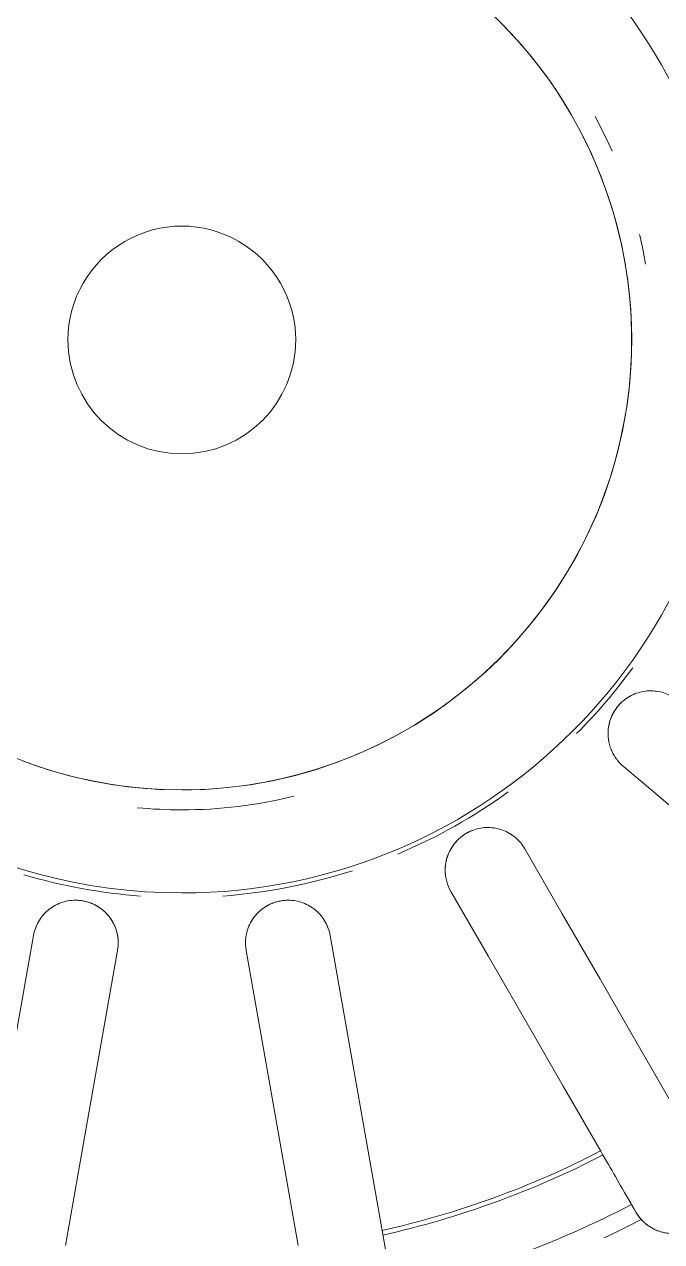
# Model space of a CAD drawing. Header units: millimetres. Extents: x -11245 to 9283, y -22520 to -3800.
# Drawn here: x -7542.15 to -7519.77, y -15437.39 to -15394.64 of the extents above; entities that cross this region are included whole.
import ezdxf

# ---------------------------------------------------------------- set-up
doc = ezdxf.new("R2010")
doc.units = ezdxf.units.MM
doc.layers.add('A-GENM', color=13, linetype='Continuous', lineweight=9)
doc.layers.add('G-IMPT', color=8, linetype='Continuous', lineweight=9)

# ---------------------------------------------------------------- blocks, each defined once
blk = doc.blocks.new('CRT_MGN_COZ_Fogão a lenha completo - CRT_MGN_COZ_Fogão a lenha completo-5005769-PAGINAÇÃO DE PISO TÉRREO')
at = {"layer": 'G-IMPT', "flags": 128}
for points in [[(2468.125, -58), (2468.138, -57.368), (2468.176, -56.737), (2468.239, -56.109), (2468.327, -55.483), (2468.44, -54.861), (2468.578, -54.244), (2468.74, -53.634), (2468.927, -53.03), (2469.138, -52.434)], [(2463.012, -52.789), (2460.422, -52.333), (2457.832, -51.876), (2455.242, -51.419), (2452.653, -50.963)], [(2452.132, -53.917), (2454.721, -54.374), (2457.311, -54.83), (2459.901, -55.287), (2462.491, -55.744)], [(2495.377, -68.885), (2494.933, -69.334), (2494.471, -69.765), (2493.992, -70.178), (2493.497, -70.571), (2492.987, -70.943), (2492.462, -71.295), (2491.923, -71.626), (2491.372, -71.935), (2490.809, -72.222), (2490.235, -72.485), (2489.65, -72.726), (2489.057, -72.943), (2488.455, -73.137), (2487.846, -73.306), (2487.231, -73.45), (2486.61, -73.57), (2485.986, -73.665), (2485.358, -73.735), (2484.727, -73.78), (2484.096, -73.799), (2483.464, -73.793), (2482.832, -73.762), (2482.203, -73.706), (2481.576, -73.624), (2480.953, -73.518), (2480.335, -73.387), (2479.723, -73.231), (2479.117, -73.051), (2478.519, -72.846), (2477.93, -72.618), (2477.35, -72.367), (2476.781, -72.092), (2476.223, -71.796), (2475.677, -71.476), (2475.145, -71.136), (2474.627, -70.774), (2474.123, -70.392), (2473.636, -69.99), (2473.164, -69.569), (2472.71, -69.13), (2472.274, -68.672), (2471.857, -68.198), (2471.459, -67.707), (2471.08, -67.201), (2470.723, -66.68), (2470.386, -66.145), (2470.071, -65.597), (2469.779, -65.037), (2469.508, -64.466), (2469.261, -63.884), (2469.038, -63.293), (2468.838, -62.693), (2468.663, -62.086), (2468.511, -61.473), (2468.385, -60.853), (2468.283, -60.23), (2468.206, -59.602), (2468.155, -58.973), (2468.129, -58.341), (2468.125, -58)], [(2452.132, -62.083), (2454.721, -61.626), (2457.311, -61.17), (2459.901, -60.713), (2462.491, -60.256)], [(2463.012, -63.211), (2460.422, -63.667), (2457.832, -64.124), (2455.242, -64.581), (2452.653, -65.037)], [(2455.445, -72.711), (2457.723, -71.396), (2460, -70.081), (2462.278, -68.766), (2464.555, -67.451)], [(2466.055, -70.049), (2463.778, -71.364), (2461.5, -72.679), (2459.223, -73.994), (2456.945, -75.309)], [(2462.194, -81.564), (2463.885, -79.55), (2465.575, -77.535), (2467.266, -75.52), (2468.956, -73.506)], [(2453.297, -73.951), (2453.431, -73.874), (2453.565, -73.796)]]:
    blk.add_lwpolyline(points, dxfattribs=at)
at = {"layer": 'G-IMPT'}
for centre, radius, start, end in [((2481.925, -58), 58.454, 90, 270), ((2481.925, -58), 57.5, 90, 270), ((2483.925, -58), 57.5, 63.74859, 180), ((2483.925, -58), 56.5, 0, 180), ((2483.925, -58), 42, 0, 180), ((2483.925, -58), 41.108, 360, 180), ((2483.925, -58), 41, 90, 180), ((2483.925, -58), 41, 90, 270), ((2483.925, -58), 41, 270, 90), ((2483.925, -58), 41, 360, 90), ((2483.925, -58), 40.608, 360, 180), ((2483.925, -58), 39.099, 0, 180), ((2483.925, -58), 19.418, 360, 180), ((2483.925, -58), 15.8, 90, 270), ((2483.925, -58), 15.8, 270, 90), ((2483.925, -58), 19.579, 163.5362, 175.7648), ((2483.925, -58), 4, 90, 270), ((2483.925, -58), 4, 270, 90), ((2483.925, -58), 16.5, 174.5429, 180), ((2483.925, -58), 57.5, 180, 296.25141), ((2483.925, -58), 56.5, 180, 0), ((2483.925, -58), 42, 180, 270), ((2483.925, -58), 41.108, 180, 360), ((2483.925, -58), 41, 180, 270), ((2483.925, -58), 40.608, 180, 0), ((2483.925, -58), 39.72, 180, 229.9604), ((2483.925, -58), 39.099, 180, 360), ((2483.925, -58), 19.418, 180, 0), ((2483.925, -58), 16.5, 180, 193.7824), ((2483.925, -58), 41, 270, 0), ((2483.925, -58), 42, 270, 0), ((2483.925, -58), 19.579, 184.2352, 197.8165), ((2483.925, -58), 32.216, 192.6687, 207.3313), ((2483.925, -58), 32.054, 192.6822, 207.3178), ((2483.925, -58), 34.223, 192.5121, 207.4879), ((2483.925, -58), 19.579, 202.7883, 215.8359), ((2483.925, -58), 19.579, 225.0832, 233.9837), ((2483.925, -58), 16.5, 293.6842, 298.3897), ((2483.925, -58), 34.845, 205.1811, 207.5874), ((2481.925, -58), 58.454, 270, 344.11765), ((2483.925, -58), 16.5, 279.2968, 282.9693)]:
    blk.add_arc(centre, radius, start, end, dxfattribs=at)
for points, knots in [([(2462.491, -55.744), (2462.711, -55.782), (2463.028, -55.768), (2463.393, -55.631), (2463.576, -55.522), (2463.71, -55.424), (2463.832, -55.311), (2463.937, -55.19), (2464.032, -55.052), (2464.112, -54.904), (2464.174, -54.754), (2464.218, -54.594), (2464.245, -54.426), (2464.257, -54.23), (2464.234, -53.998), (2464.166, -53.741), (2464.051, -53.504), (2463.85, -53.217), (2463.507, -52.938), (2463.188, -52.821), (2463.012, -52.789)], [-1, -1, -1, -1, -0.861111, -0.791667, -0.756944, -0.722222, -0.6875, -0.652778, -0.618056, -0.583333, -0.548611, -0.513889, -0.479167, -0.444444, -0.388889, -0.333333, -0.277778, -0.222222, -0.111111, 0, 0, 0, 0]), ([(2462.877, -55.761), (2462.942, -55.756), (2463.07, -55.737), (2463.257, -55.683), (2463.437, -55.606), (2463.662, -55.472), (2463.94, -55.22), (2464.189, -54.794), (2464.283, -54.263), (2464.203, -53.821), (2464.052, -53.504), (2463.9, -53.29), (2463.714, -53.106), (2463.428, -52.908), (2463.181, -52.819), (2463.012, -52.789)], [-0.9166667, -0.9166667, -0.9166667, -0.9166667, -0.875, -0.8333333, -0.7916667, -0.75, -0.6666667, -0.5555556, -0.4444444, -0.3333333, -0.2777778, -0.2222222, -0.1666667, -0.1111111, 0, 0, 0, 0]), ([(2462.491, -60.256), (2462.618, -60.234), (2462.813, -60.225), (2463.07, -60.263), (2463.257, -60.317), (2463.437, -60.394), (2463.662, -60.528), (2463.94, -60.78), (2464.189, -61.206), (2464.283, -61.737), (2464.203, -62.179), (2464.052, -62.496), (2463.9, -62.71), (2463.714, -62.894), (2463.428, -63.092), (2463.181, -63.181), (2463.012, -63.211)], [-1, -1, -1, -1, -0.916667, -0.875, -0.833333, -0.791667, -0.75, -0.666667, -0.555556, -0.444444, -0.333333, -0.277778, -0.222222, -0.166667, -0.111111, 0, 0, 0, 0]), ([(2463.132, -60.283), (2463.236, -60.311), (2463.393, -60.369), (2463.576, -60.478), (2463.71, -60.576), (2463.832, -60.689), (2463.937, -60.81), (2464.032, -60.948), (2464.112, -61.096), (2464.174, -61.246), (2464.218, -61.406), (2464.245, -61.574), (2464.257, -61.77), (2464.234, -62.002), (2464.166, -62.259), (2464.051, -62.496), (2463.85, -62.783), (2463.507, -63.062), (2463.188, -63.179), (2463.012, -63.211)], [-0.8611111, -0.8611111, -0.8611111, -0.8611111, -0.7916667, -0.7569444, -0.7222222, -0.6875, -0.6527778, -0.6180556, -0.5833333, -0.5486111, -0.5138889, -0.4791667, -0.4444444, -0.3888889, -0.3333333, -0.2777778, -0.2222222, -0.1111111, 0, 0, 0, 0]), ([(2452.653, -65.037), (2452.104, -65.134), (2451.26, -65.283), (2450.688, -65.384), (2450.514, -65.414)], [-1, -1, -1, -1, -0.4, 0, 0, 0, 0]), ([(2464.555, -67.451), (2464.667, -67.386), (2464.848, -67.311), (2465.102, -67.26), (2465.296, -67.246), (2465.491, -67.257), (2465.749, -67.306), (2466.096, -67.447), (2466.476, -67.762), (2466.746, -68.229), (2466.822, -68.672), (2466.788, -69.022), (2466.719, -69.275), (2466.607, -69.511), (2466.406, -69.795), (2466.204, -69.963), (2466.055, -70.049)], [-1, -1, -1, -1, -0.916667, -0.875, -0.833333, -0.791667, -0.75, -0.666667, -0.555556, -0.444444, -0.333333, -0.277778, -0.222222, -0.166667, -0.111111, 0, 0, 0, 0]), ([(2465.166, -67.257), (2465.274, -67.247), (2465.441, -67.249), (2465.651, -67.288), (2465.81, -67.335), (2465.963, -67.399), (2466.104, -67.477), (2466.24, -67.574), (2466.366, -67.686), (2466.475, -67.806), (2466.571, -67.941), (2466.654, -68.089), (2466.732, -68.269), (2466.79, -68.495), (2466.814, -68.76), (2466.787, -69.022), (2466.696, -69.361), (2466.56, -69.588), (2466.45, -69.719)], [-0.8611111, -0.8611111, -0.8611111, -0.8611111, -0.7916667, -0.7569444, -0.7222222, -0.6875, -0.6527778, -0.6180556, -0.5833333, -0.5486111, -0.5138889, -0.4791667, -0.4444444, -0.3888889, -0.3333333, -0.2777778, -0.2222222, -0.1111111, -0.1111111, -0.1111111, -0.1111111]), ([(2453.565, -73.796), (2453.794, -73.664), (2454.362, -73.336), (2455.123, -72.897), (2455.445, -72.711)], [-1, -1, -1, -1, -0.4, 0, 0, 0, 0]), ([(2468.956, -73.506), (2469.039, -73.407), (2469.183, -73.275), (2469.404, -73.139), (2469.582, -73.06), (2469.769, -73.004), (2470.028, -72.962), (2470.403, -72.975), (2470.867, -73.141), (2471.281, -73.488), (2471.503, -73.878), (2471.592, -74.218), (2471.613, -74.48), (2471.588, -74.74), (2471.497, -75.075), (2471.365, -75.302), (2471.254, -75.434)], [-1, -1, -1, -1, -0.916667, -0.875, -0.833333, -0.791667, -0.75, -0.666667, -0.555556, -0.444444, -0.333333, -0.277778, -0.222222, -0.166667, -0.111111, 0, 0, 0, 0]), ([(2469.772, -73.007), (2469.824, -72.995), (2469.929, -72.978), (2470.095, -72.968), (2470.261, -72.975), (2470.42, -73), (2470.581, -73.045), (2470.738, -73.107), (2470.881, -73.183), (2471.018, -73.277), (2471.147, -73.387), (2471.281, -73.53), (2471.413, -73.723), (2471.488, -73.883), (2471.518, -73.966)], [-0.7916667, -0.7916667, -0.7916667, -0.7916667, -0.7569444, -0.7222222, -0.6875, -0.6527778, -0.6180556, -0.5833333, -0.5486111, -0.5138889, -0.4791667, -0.4444444, -0.3888889, -0.3333333, -0.3333333, -0.3333333, -0.3333333]), ([(2454.797, -76.549), (2454.742, -76.581), (2454.626, -76.639), (2454.466, -76.693), (2454.333, -76.724), (2454.231, -76.74), (2454.125, -76.749), (2454.014, -76.751), (2453.9, -76.744), (2453.785, -76.728), (2453.655, -76.7), (2453.525, -76.659), (2453.391, -76.601), (2453.267, -76.534), (2453.131, -76.442), (2452.999, -76.328), (2452.866, -76.183), (2452.744, -76.004), (2452.65, -75.809), (2452.59, -75.621), (2452.557, -75.45), (2452.545, -75.285), (2452.549, -75.131), (2452.568, -74.986), (2452.598, -74.855), (2452.636, -74.738), (2452.679, -74.631), (2452.73, -74.528), (2452.788, -74.433), (2452.849, -74.346), (2452.914, -74.266), (2453.007, -74.166), (2453.134, -74.055), (2453.242, -73.983), (2453.297, -73.951)], [-1, -1, -1, -1, -0.944444, -0.888889, -0.861111, -0.833333, -0.805556, -0.777778, -0.75, -0.722222, -0.694444, -0.659722, -0.638889, -0.611111, -0.583333, -0.555556, -0.527778, -0.5, -0.472222, -0.444444, -0.416667, -0.388889, -0.361111, -0.333333, -0.305556, -0.277778, -0.25, -0.222222, -0.194444, -0.166667, -0.138889, -0.111111, -0.055556, 0, 0, 0, 0]), ([(2452.645, -74.716), (2452.657, -74.685), (2452.681, -74.625), (2452.723, -74.542), (2452.769, -74.463), (2452.834, -74.364), (2452.922, -74.251), (2453.001, -74.173), (2453.042, -74.137)], [-0.2222222, -0.2222222, -0.2222222, -0.2222222, -0.1944444, -0.1666667, -0.1388889, -0.1111111, -0.0555556, 0, 0, 0, 0])]:
    blk.add_open_spline(points, degree=3, knots=knots, dxfattribs=at)
for points in [[(2453.297, -73.951), (2453.247, -73.98), (2453.154, -74.042), (2453.077, -74.105), (2453.042, -74.137)], [(2453.703, -73.716), (2453.555, -73.802), (2453.419, -73.88), (2453.297, -73.951)]]:
    blk.add_open_spline(points, degree=3, dxfattribs=at)
blk = doc.blocks.new('CRT_MGN_COZ_Fogão a lenha completo - CRT_MGN_COZ_Fogão a lenha completo-V26-PAGINAÇÃO DE PISO TÉRREO')
at = {"layer": 'G-IMPT', "flags": 128}
for points in [[(2468.125, -58), (2468.138, -57.368), (2468.176, -56.737), (2468.239, -56.109), (2468.327, -55.483), (2468.44, -54.861), (2468.578, -54.244), (2468.74, -53.634), (2468.927, -53.03), (2469.138, -52.434)], [(2463.012, -52.789), (2460.422, -52.333), (2457.832, -51.876), (2455.242, -51.419), (2452.653, -50.963)], [(2452.132, -53.917), (2454.721, -54.374), (2457.311, -54.83), (2459.901, -55.287), (2462.491, -55.744)], [(2495.377, -68.885), (2494.933, -69.334), (2494.471, -69.765), (2493.992, -70.178), (2493.497, -70.571), (2492.987, -70.943), (2492.462, -71.295), (2491.923, -71.626), (2491.372, -71.935), (2490.809, -72.222), (2490.235, -72.485), (2489.65, -72.726), (2489.057, -72.943), (2488.455, -73.137), (2487.846, -73.306), (2487.231, -73.45), (2486.61, -73.57), (2485.986, -73.665), (2485.358, -73.735), (2484.727, -73.78), (2484.096, -73.799), (2483.464, -73.793), (2482.832, -73.762), (2482.203, -73.706), (2481.576, -73.624), (2480.953, -73.518), (2480.335, -73.387), (2479.723, -73.231), (2479.117, -73.051), (2478.519, -72.846), (2477.93, -72.618), (2477.35, -72.367), (2476.781, -72.092), (2476.223, -71.796), (2475.677, -71.476), (2475.145, -71.136), (2474.627, -70.774), (2474.123, -70.392), (2473.636, -69.99), (2473.164, -69.569), (2472.71, -69.13), (2472.274, -68.672), (2471.857, -68.198), (2471.459, -67.707), (2471.08, -67.201), (2470.723, -66.68), (2470.386, -66.145), (2470.071, -65.597), (2469.779, -65.037), (2469.508, -64.466), (2469.261, -63.884), (2469.038, -63.293), (2468.838, -62.693), (2468.663, -62.086), (2468.511, -61.473), (2468.385, -60.853), (2468.283, -60.23), (2468.206, -59.602), (2468.155, -58.973), (2468.129, -58.341), (2468.125, -58)], [(2452.132, -62.083), (2454.721, -61.626), (2457.311, -61.17), (2459.901, -60.713), (2462.491, -60.256)], [(2463.012, -63.211), (2460.422, -63.667), (2457.832, -64.124), (2455.242, -64.581), (2452.653, -65.037)], [(2455.445, -72.711), (2457.723, -71.396), (2460, -70.081), (2462.278, -68.766), (2464.555, -67.451)], [(2466.055, -70.049), (2463.778, -71.364), (2461.5, -72.679), (2459.223, -73.994), (2456.945, -75.309)], [(2462.194, -81.564), (2463.885, -79.55), (2465.575, -77.535), (2467.266, -75.52), (2468.956, -73.506)], [(2453.297, -73.951), (2453.431, -73.874), (2453.565, -73.796)]]:
    blk.add_lwpolyline(points, dxfattribs=at)
at = {"layer": 'G-IMPT'}
for centre, radius, start, end in [((2481.925, -58), 58.454, 90, 270), ((2481.925, -58), 57.5, 90, 270), ((2483.925, -58), 57.5, 63.74859, 180), ((2483.925, -58), 56.5, 0, 180), ((2483.925, -58), 42, 0, 180), ((2483.925, -58), 41.108, 360, 180), ((2483.925, -58), 41, 90, 180), ((2483.925, -58), 41, 90, 270), ((2483.925, -58), 41, 270, 90), ((2483.925, -58), 41, 360, 90), ((2483.925, -58), 40.608, 360, 180), ((2483.925, -58), 39.099, 0, 180), ((2483.925, -58), 19.418, 360, 180), ((2483.925, -58), 15.8, 90, 270), ((2483.925, -58), 15.8, 270, 90), ((2483.925, -58), 19.579, 163.5362, 175.7648), ((2483.925, -58), 4, 90, 270), ((2483.925, -58), 4, 270, 90), ((2483.925, -58), 16.5, 174.5429, 180), ((2483.925, -58), 57.5, 180, 296.25141), ((2483.925, -58), 56.5, 180, 0), ((2483.925, -58), 42, 180, 270), ((2483.925, -58), 41.108, 180, 360), ((2483.925, -58), 41, 180, 270), ((2483.925, -58), 40.608, 180, 0), ((2483.925, -58), 39.72, 180, 229.9604), ((2483.925, -58), 39.099, 180, 360), ((2483.925, -58), 19.418, 180, 0), ((2483.925, -58), 16.5, 180, 193.7824), ((2483.925, -58), 41, 270, 0), ((2483.925, -58), 42, 270, 0), ((2483.925, -58), 19.579, 184.2352, 197.8165), ((2483.925, -58), 32.216, 192.6687, 207.3313), ((2483.925, -58), 32.054, 192.6822, 207.3178), ((2483.925, -58), 34.223, 192.5121, 207.4879), ((2483.925, -58), 19.579, 202.7883, 215.8359), ((2483.925, -58), 19.579, 225.0832, 233.9837), ((2483.925, -58), 16.5, 293.6842, 298.3897), ((2483.925, -58), 34.845, 205.1811, 207.5874), ((2481.925, -58), 58.454, 270, 344.11765), ((2483.925, -58), 16.5, 279.2968, 282.9693)]:
    blk.add_arc(centre, radius, start, end, dxfattribs=at)
for points, knots in [([(2462.491, -55.744), (2462.711, -55.782), (2463.028, -55.768), (2463.393, -55.631), (2463.576, -55.522), (2463.71, -55.424), (2463.832, -55.311), (2463.937, -55.19), (2464.032, -55.052), (2464.112, -54.904), (2464.174, -54.754), (2464.218, -54.594), (2464.245, -54.426), (2464.257, -54.23), (2464.234, -53.998), (2464.166, -53.741), (2464.051, -53.504), (2463.85, -53.217), (2463.507, -52.938), (2463.188, -52.821), (2463.012, -52.789)], [-1, -1, -1, -1, -0.861111, -0.791667, -0.756944, -0.722222, -0.6875, -0.652778, -0.618056, -0.583333, -0.548611, -0.513889, -0.479167, -0.444444, -0.388889, -0.333333, -0.277778, -0.222222, -0.111111, 0, 0, 0, 0]), ([(2462.877, -55.761), (2462.942, -55.756), (2463.07, -55.737), (2463.257, -55.683), (2463.437, -55.606), (2463.662, -55.472), (2463.94, -55.22), (2464.189, -54.794), (2464.283, -54.263), (2464.203, -53.821), (2464.052, -53.504), (2463.9, -53.29), (2463.714, -53.106), (2463.428, -52.908), (2463.181, -52.819), (2463.012, -52.789)], [-0.9166667, -0.9166667, -0.9166667, -0.9166667, -0.875, -0.8333333, -0.7916667, -0.75, -0.6666667, -0.5555556, -0.4444444, -0.3333333, -0.2777778, -0.2222222, -0.1666667, -0.1111111, 0, 0, 0, 0]), ([(2462.491, -60.256), (2462.618, -60.234), (2462.813, -60.225), (2463.07, -60.263), (2463.257, -60.317), (2463.437, -60.394), (2463.662, -60.528), (2463.94, -60.78), (2464.189, -61.206), (2464.283, -61.737), (2464.203, -62.179), (2464.052, -62.496), (2463.9, -62.71), (2463.714, -62.894), (2463.428, -63.092), (2463.181, -63.181), (2463.012, -63.211)], [-1, -1, -1, -1, -0.916667, -0.875, -0.833333, -0.791667, -0.75, -0.666667, -0.555556, -0.444444, -0.333333, -0.277778, -0.222222, -0.166667, -0.111111, 0, 0, 0, 0]), ([(2463.132, -60.283), (2463.236, -60.311), (2463.393, -60.369), (2463.576, -60.478), (2463.71, -60.576), (2463.832, -60.689), (2463.937, -60.81), (2464.032, -60.948), (2464.112, -61.096), (2464.174, -61.246), (2464.218, -61.406), (2464.245, -61.574), (2464.257, -61.77), (2464.234, -62.002), (2464.166, -62.259), (2464.051, -62.496), (2463.85, -62.783), (2463.507, -63.062), (2463.188, -63.179), (2463.012, -63.211)], [-0.8611111, -0.8611111, -0.8611111, -0.8611111, -0.7916667, -0.7569444, -0.7222222, -0.6875, -0.6527778, -0.6180556, -0.5833333, -0.5486111, -0.5138889, -0.4791667, -0.4444444, -0.3888889, -0.3333333, -0.2777778, -0.2222222, -0.1111111, 0, 0, 0, 0]), ([(2452.653, -65.037), (2452.104, -65.134), (2451.26, -65.283), (2450.688, -65.384), (2450.514, -65.414)], [-1, -1, -1, -1, -0.4, 0, 0, 0, 0]), ([(2464.555, -67.451), (2464.667, -67.386), (2464.848, -67.311), (2465.102, -67.26), (2465.296, -67.246), (2465.491, -67.257), (2465.749, -67.306), (2466.096, -67.447), (2466.476, -67.762), (2466.746, -68.229), (2466.822, -68.672), (2466.788, -69.022), (2466.719, -69.275), (2466.607, -69.511), (2466.406, -69.795), (2466.204, -69.963), (2466.055, -70.049)], [-1, -1, -1, -1, -0.916667, -0.875, -0.833333, -0.791667, -0.75, -0.666667, -0.555556, -0.444444, -0.333333, -0.277778, -0.222222, -0.166667, -0.111111, 0, 0, 0, 0]), ([(2465.166, -67.257), (2465.274, -67.247), (2465.441, -67.249), (2465.651, -67.288), (2465.81, -67.335), (2465.963, -67.399), (2466.104, -67.477), (2466.24, -67.574), (2466.366, -67.686), (2466.475, -67.806), (2466.571, -67.941), (2466.654, -68.089), (2466.732, -68.269), (2466.79, -68.495), (2466.814, -68.76), (2466.787, -69.022), (2466.696, -69.361), (2466.56, -69.588), (2466.45, -69.719)], [-0.8611111, -0.8611111, -0.8611111, -0.8611111, -0.7916667, -0.7569444, -0.7222222, -0.6875, -0.6527778, -0.6180556, -0.5833333, -0.5486111, -0.5138889, -0.4791667, -0.4444444, -0.3888889, -0.3333333, -0.2777778, -0.2222222, -0.1111111, -0.1111111, -0.1111111, -0.1111111]), ([(2453.565, -73.796), (2453.794, -73.664), (2454.362, -73.336), (2455.123, -72.897), (2455.445, -72.711)], [-1, -1, -1, -1, -0.4, 0, 0, 0, 0]), ([(2468.956, -73.506), (2469.039, -73.407), (2469.183, -73.275), (2469.404, -73.139), (2469.582, -73.06), (2469.769, -73.004), (2470.028, -72.962), (2470.403, -72.975), (2470.867, -73.141), (2471.281, -73.488), (2471.503, -73.878), (2471.592, -74.218), (2471.613, -74.48), (2471.588, -74.74), (2471.497, -75.075), (2471.365, -75.302), (2471.254, -75.434)], [-1, -1, -1, -1, -0.916667, -0.875, -0.833333, -0.791667, -0.75, -0.666667, -0.555556, -0.444444, -0.333333, -0.277778, -0.222222, -0.166667, -0.111111, 0, 0, 0, 0]), ([(2469.772, -73.007), (2469.824, -72.995), (2469.929, -72.978), (2470.095, -72.968), (2470.261, -72.975), (2470.42, -73), (2470.581, -73.045), (2470.738, -73.107), (2470.881, -73.183), (2471.018, -73.277), (2471.147, -73.387), (2471.281, -73.53), (2471.413, -73.723), (2471.488, -73.883), (2471.518, -73.966)], [-0.7916667, -0.7916667, -0.7916667, -0.7916667, -0.7569444, -0.7222222, -0.6875, -0.6527778, -0.6180556, -0.5833333, -0.5486111, -0.5138889, -0.4791667, -0.4444444, -0.3888889, -0.3333333, -0.3333333, -0.3333333, -0.3333333]), ([(2454.797, -76.549), (2454.742, -76.581), (2454.626, -76.639), (2454.466, -76.693), (2454.333, -76.724), (2454.231, -76.74), (2454.125, -76.749), (2454.014, -76.751), (2453.9, -76.744), (2453.785, -76.728), (2453.655, -76.7), (2453.525, -76.659), (2453.391, -76.601), (2453.267, -76.534), (2453.131, -76.442), (2452.999, -76.328), (2452.866, -76.183), (2452.744, -76.004), (2452.65, -75.809), (2452.59, -75.621), (2452.557, -75.45), (2452.545, -75.285), (2452.549, -75.131), (2452.568, -74.986), (2452.598, -74.855), (2452.636, -74.738), (2452.679, -74.631), (2452.73, -74.528), (2452.788, -74.433), (2452.849, -74.346), (2452.914, -74.266), (2453.007, -74.166), (2453.134, -74.055), (2453.242, -73.983), (2453.297, -73.951)], [-1, -1, -1, -1, -0.944444, -0.888889, -0.861111, -0.833333, -0.805556, -0.777778, -0.75, -0.722222, -0.694444, -0.659722, -0.638889, -0.611111, -0.583333, -0.555556, -0.527778, -0.5, -0.472222, -0.444444, -0.416667, -0.388889, -0.361111, -0.333333, -0.305556, -0.277778, -0.25, -0.222222, -0.194444, -0.166667, -0.138889, -0.111111, -0.055556, 0, 0, 0, 0]), ([(2452.645, -74.716), (2452.657, -74.685), (2452.681, -74.625), (2452.723, -74.542), (2452.769, -74.463), (2452.834, -74.364), (2452.922, -74.251), (2453.001, -74.173), (2453.042, -74.137)], [-0.2222222, -0.2222222, -0.2222222, -0.2222222, -0.1944444, -0.1666667, -0.1388889, -0.1111111, -0.0555556, 0, 0, 0, 0])]:
    blk.add_open_spline(points, degree=3, knots=knots, dxfattribs=at)
for points in [[(2453.297, -73.951), (2453.247, -73.98), (2453.154, -74.042), (2453.077, -74.105), (2453.042, -74.137)], [(2453.703, -73.716), (2453.555, -73.802), (2453.419, -73.88), (2453.297, -73.951)]]:
    blk.add_open_spline(points, degree=3, dxfattribs=at)

msp = doc.modelspace()

# ---------------------------------------------------------------- block references
at = {"layer": 'A-GENM', "color": 55, "rotation": 89.99999999999928}
for name in ['CRT_MGN_COZ_Fogão a lenha completo - CRT_MGN_COZ_Fogão a lenha completo-5005769-PAGINAÇÃO DE PISO TÉRREO', 'CRT_MGN_COZ_Fogão a lenha completo - CRT_MGN_COZ_Fogão a lenha completo-V26-PAGINAÇÃO DE PISO TÉRREO']:
    msp.add_blockref(name, (-7594.62, -17889.651), dxfattribs=at)

doc.saveas('drawing.dxf')
